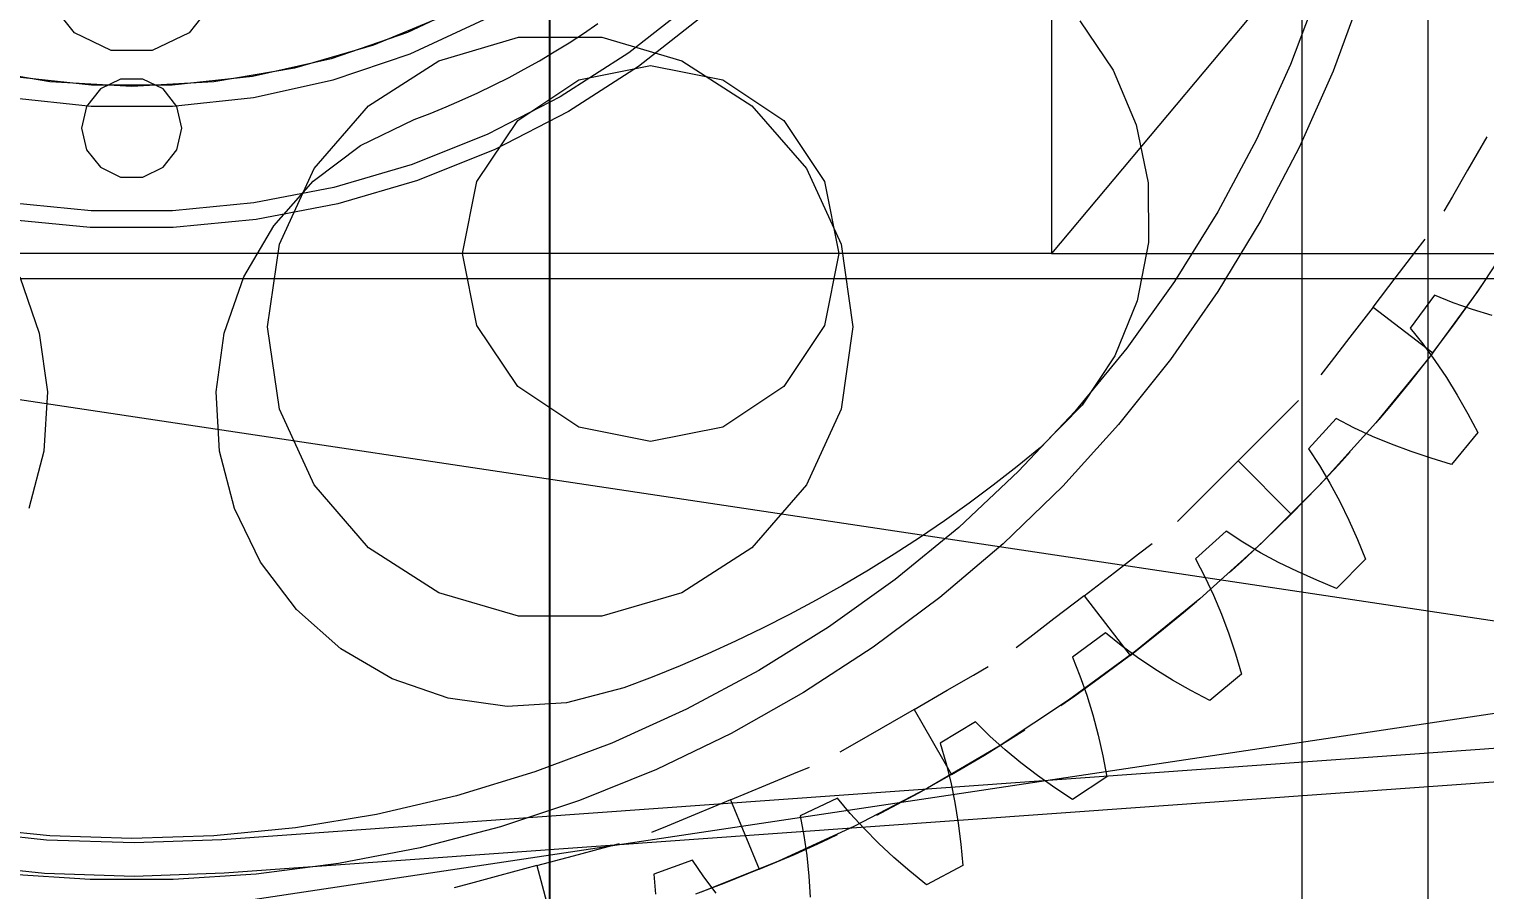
# Model space of a CAD drawing. Header units: millimetres. Extents: x -191664 to 191490, y -197311 to 10263.
# Drawn here: x 750.4 to 1098.7, y -103842.3 to -103636.3 of the extents above; entities that cross this region are included whole.
import ezdxf

# ---------------------------------------------------------------- set-up
doc = ezdxf.new("R2010")
doc.units = ezdxf.units.MM
for name, color, linetype, lineweight in [('COTAS_P', 1, 'Continuous', 0), ('COTAS_R', 1, 'Continuous', 0), ('DET_briquetadora_lateral', 7, 'Continuous', 0), ('R15_COTAS_TRANSPORTE_P', 1, 'Continuous', 0)]:
    doc.layers.add(name, color=color, linetype=linetype, lineweight=lineweight)
doc.dimstyles.new('PLANTA_20', dxfattribs={"dimtxt": 50, "dimasz": 30, "dimexe": 30, "dimexo": 16, "dimgap": 20, "dimtad": 1, "dimtih": 1, "dimtoh": 1, "dimdec": 1, "dimzin": 0, "dimdsep": 46, "dimcen": 0.09, "dimadec": 0, "dimazin": 0, "dimtfac": 1, "dimtdec": 4, "dimtofl": 0, "dimtmove": 0, "dimatfit": 3, "dimfxl": 1, "dimtolj": 1, "dimtzin": 0, "dimarcsym": 0})

# ---------------------------------------------------------------- blocks, each defined once
blk = doc.blocks.new('*D77')
at = {"layer": 'COTAS_R', "color": 0, "lineweight": -2, "transparency": 16777216}
for p, q in [((91, -102532.75), (1205, -102532.75)), ((1175, -105170), (1175, -102562.75)), ((91, -105200), (1205, -105200))]:
    blk.add_line(p, q, dxfattribs=at)
at = {"layer": 'COTAS_R', "color": 0, "transparency": 16777216}
for points in [[(1170, -102562.75), (1180, -102562.75), (1175, -102532.75)], [(1170, -105170), (1180, -105170), (1175, -105200)]]:
    blk.add_solid(points, dxfattribs=at)
at = {"layer": 'Defpoints', "color": 0, "transparency": 16777216}
for p in [(75, -102532.75), (1175, -102532.75), (75, -105200)]:
    blk.add_point(p, dxfattribs=at)
blk = doc.blocks.new('*D78')
at = {"layer": 'COTAS_P', "color": 0, "lineweight": -2, "transparency": 16777216}
for p, q in [((1159, -102532.75), (845, -102532.75)), ((875, -105170), (875, -102562.75)), ((1159, -105200), (845, -105200))]:
    blk.add_line(p, q, dxfattribs=at)
at = {"layer": 'COTAS_P', "color": 0, "transparency": 16777216}
for points in [[(870, -102562.75), (880, -102562.75), (875, -102532.75)], [(870, -105170), (880, -105170), (875, -105200)]]:
    blk.add_solid(points, dxfattribs=at)
at = {"layer": 'Defpoints', "color": 0, "transparency": 16777216}
for p in [(875, -102532.75), (1175, -102532.75), (1175, -105200)]:
    blk.add_point(p, dxfattribs=at)
blk = doc.blocks.new('*D131')
at = {"layer": 'Defpoints', "color": 0, "transparency": 16777216}
for p in [(1100, -183968.15), (1139.8, -184162.66), (1104.62, -184212), (1304.62, -184212), (1304.62, -184212)]:
    blk.add_point(p, dxfattribs=at)
at = {"layer": 'R15_COTAS_TRANSPORTE_P', "color": 0, "lineweight": -2, "transparency": 16777216}
blk.add_arc((1304.62, -184212), 172.05, 140.0034, 169.9966, dxfattribs=at)
at = {"layer": 'R15_COTAS_TRANSPORTE_P', "color": 0, "transparency": 16777216}
for points in [[(1169.28, -184097.88), (1176.35, -184104.95), (1194.03, -184080.2)], [(1140.17, -184182.55), (1130.2, -184181.68), (1132.57, -184212)]]:
    blk.add_solid(points, dxfattribs=at)
blk = doc.blocks.new('*D133')
at = {"layer": 'Defpoints', "color": 0, "transparency": 16777216}
for p in [(439.69, -194147.98), (217.89, -194406.09), (-500, -194490), (-500, -194490), (500, -194490)]:
    blk.add_point(p, dxfattribs=at)
at = {"layer": 'R15_COTAS_TRANSPORTE_P', "color": 0, "lineweight": -2, "transparency": 16777216}
blk.add_arc((-500, -194490), 722.77, 2.37834, 17.62166, dxfattribs=at)
at = {"layer": 'R15_COTAS_TRANSPORTE_P', "color": 0, "transparency": 16777216}
for points in [[(184.12, -194272.81), (193.59, -194269.58), (179.18, -194242.8)], [(227.15, -194459.9), (217.15, -194460.11), (222.77, -194490)]]:
    blk.add_solid(points, dxfattribs=at)

msp = doc.modelspace()

# ---------------------------------------------------------------- linework, layer by layer
at = {"layer": 'DET_briquetadora_lateral', "color": 9, "true_color": 0xb9c3c2}
for p, q in [((995, -103260), (995, -103690)), ((1355, -103260), (995, -103690)), ((1059.08, -103626.43), (1052.16, -103644.81)), ((1069.21, -103627.68), (1062.34, -103646.33)), ((761.28, -103637.2), (755.18, -103629.55)), ((794.82, -103629.55), (788.72, -103637.2)), ((909.25, -103629.93), (893.91, -103641.99)), ((841.62, -103642.22), (859.31, -103634.03)), ((883.06, -103637.32), (886.49, -103634.99)), ((911.87, -103632.95), (896.23, -103645.25)), ((1001.76, -103634.34), (1009.74, -103646.11)), ((770.1, -103641.45), (761.28, -103637.2)), ((788.72, -103637.2), (779.9, -103641.45)), ((848.42, -103643.86), (867.54, -103638.25)), ((867.54, -103638.25), (887.46, -103638.25)), ((876.07, -103641.77), (879.59, -103639.58)), ((879.59, -103639.58), (883.06, -103637.32)), ((887.46, -103638.25), (906.58, -103643.86)), ((779.9, -103641.45), (770.1, -103641.45)), ((823.16, -103648.44), (841.62, -103642.22)), ((872.5, -103643.87), (876.07, -103641.77)), ((893.91, -103641.99), (877.5, -103652.54)), ((831.66, -103654.63), (848.42, -103643.86)), ((865.24, -103647.86), (868.89, -103645.91)), ((868.89, -103645.91), (872.5, -103643.87)), ((896.23, -103645.25), (879.5, -103656)), ((881.9, -103648.42), (899.12, -103644.99)), ((899.12, -103644.99), (916.35, -103648.42)), ((906.58, -103643.86), (923.34, -103654.63)), ((1009.74, -103646.11), (1015.26, -103659.21)), ((1052.16, -103644.81), (1044.06, -103662.69)), ((1062.34, -103646.33), (1054.3, -103664.5)), ((772.33, -103648.3), (767.52, -103650.62)), ((777.67, -103648.3), (772.33, -103648.3)), ((782.48, -103650.62), (777.67, -103648.3)), ((804.12, -103652.63), (823.16, -103648.44)), ((857.81, -103651.54), (861.54, -103649.74)), ((861.54, -103649.74), (865.24, -103647.86)), ((867.31, -103658.17), (881.9, -103648.42)), ((916.35, -103648.42), (930.94, -103658.17)), ((745.88, -103652.63), (765.26, -103654.74)), ((767.52, -103650.62), (764.19, -103654.79)), ((785.81, -103654.79), (782.48, -103650.62)), ((784.74, -103654.74), (804.12, -103652.63)), ((850.24, -103654.9), (854.04, -103653.26)), ((854.04, -103653.26), (857.81, -103651.54)), ((877.5, -103652.54), (860.16, -103661.47)), ((764.19, -103654.79), (763, -103660)), ((765.26, -103654.74), (784.74, -103654.74)), ((787, -103660), (785.81, -103654.79)), ((818.61, -103669.69), (831.66, -103654.63)), ((842.52, -103657.94), (846.4, -103656.46)), ((846.4, -103656.46), (850.24, -103654.9)), ((879.5, -103656), (861.82, -103665.11)), ((923.34, -103654.63), (936.39, -103669.69)), ((763, -103660), (764.19, -103665.21)), ((785.81, -103665.21), (787, -103660)), ((829.74, -103664.14), (842.52, -103657.94)), ((857.55, -103672.77), (867.31, -103658.17)), ((930.94, -103658.17), (940.7, -103672.77)), ((1015.26, -103659.21), (1018.12, -103673.13)), ((860.16, -103661.47), (842.05, -103668.73)), ((1044.06, -103662.69), (1034.81, -103680)), ((1099.11, -103662.12), (1094.55, -103670.02)), ((764.19, -103665.21), (767.52, -103669.38)), ((782.48, -103669.38), (785.81, -103665.21)), ((818.41, -103672.72), (829.74, -103664.14)), ((861.82, -103665.11), (843.36, -103672.51)), ((1054.3, -103664.5), (1045.11, -103682.12)), ((767.52, -103669.38), (772.33, -103671.7)), ((777.67, -103671.7), (782.48, -103669.38)), ((810.34, -103687.81), (818.61, -103669.69)), ((842.05, -103668.73), (823.33, -103674.22)), ((936.39, -103669.69), (944.66, -103687.81)), ((1094.55, -103670.02), (1090.9, -103676.34)), ((772.33, -103671.7), (777.67, -103671.7)), ((823.33, -103674.22), (804.17, -103677.91)), ((808.97, -103683.35), (818.41, -103672.72)), ((843.36, -103672.51), (824.27, -103678.11)), ((854.12, -103689.99), (857.55, -103672.77)), ((940.7, -103672.77), (944.12, -103689.99)), ((1018.12, -103673.13), (1018.21, -103687.34)), ((765.25, -103679.77), (745.83, -103677.91)), ((804.17, -103677.91), (784.75, -103679.77)), ((1090.9, -103676.34), (1088.87, -103679.86)), ((784.75, -103679.77), (765.25, -103679.77)), ((824.27, -103678.11), (804.74, -103681.87)), ((1034.81, -103680), (1024.44, -103696.67)), ((765.06, -103683.76), (745.26, -103681.87)), ((784.94, -103683.76), (765.06, -103683.76)), ((804.74, -103681.87), (784.94, -103683.76)), ((801.78, -103695.61), (808.97, -103683.35)), ((1045.11, -103682.12), (1034.81, -103699.12)), ((1107.88, -103682.49), (1096.94, -103699.08)), ((807.5, -103707.54), (810.34, -103687.81)), ((944.66, -103687.81), (947.5, -103707.54)), ((1018.21, -103687.34), (1015.53, -103701.3)), ((1081.91, -103689.8), (1084.38, -103686.59)), ((995, -103690), (555, -103690)), ((857.55, -103707.21), (854.12, -103689.99)), ((944.12, -103689.99), (940.7, -103707.21)), ((995, -103690), (1355, -103690)), ((1077.46, -103695.6), (1081.91, -103689.8)), ((555, -103696), (1795, -103696)), ((555, -103696), (1781.67, -103880)), ((1795, -103696), (568.33, -103880)), ((748.22, -103695.61), (752.87, -103709.04)), ((797.13, -103709.04), (801.78, -103695.61)), ((1024.44, -103696.67), (1013.01, -103712.63)), ((1071.91, -103702.83), (1077.46, -103695.6)), ((1095.91, -103700.55), (1098.23, -103697.22)), ((1015.53, -103701.3), (1010.17, -103714.46)), ((1034.81, -103699.12), (1023.44, -103715.41)), ((1086.64, -103700), (1080.77, -103707.91)), ((1096.94, -103699.08), (1085.18, -103715.1)), ((1091.11, -103701.82), (1086.64, -103700)), ((1095.71, -103703.44), (1091.11, -103701.82)), ((1091.66, -103706.49), (1095.91, -103700.55)), ((1071.91, -103702.83), (1066.37, -103710.06)), ((1071.91, -103702.83), (1086.19, -103713.79)), ((1100.43, -103704.88), (1095.71, -103703.44)), ((752.87, -103709.04), (754.82, -103723.12)), ((795.18, -103723.12), (797.13, -103709.04)), ((810.34, -103727.26), (807.5, -103707.54)), ((867.31, -103721.81), (857.55, -103707.21)), ((940.7, -103707.21), (930.94, -103721.81)), ((947.5, -103707.54), (944.66, -103727.26)), ((1080.77, -103707.91), (1083.81, -103711.65)), ((1086.19, -103713.79), (1091.66, -103706.49)), ((1013.01, -103712.63), (1000.55, -103727.8)), ((1066.37, -103710.06), (1061.92, -103715.85)), ((1083.81, -103711.65), (1086.7, -103715.59)), ((1010.17, -103714.46), (1002.35, -103726.33)), ((1023.44, -103715.41), (1011.05, -103730.95)), ((1061.92, -103715.85), (1059.45, -103719.07)), ((1085.18, -103715.1), (1072.62, -103730.5)), ((1086.19, -103713.79), (1080.56, -103720.95)), ((1086.7, -103715.59), (1089.45, -103719.69)), ((1089.45, -103719.69), (1092.08, -103723.94)), ((754.82, -103723.12), (753.98, -103737.3)), ((796.02, -103737.3), (795.18, -103723.12)), ((881.9, -103731.57), (867.31, -103721.81)), ((930.94, -103721.81), (916.35, -103731.57)), ((1080.56, -103720.95), (1075.93, -103726.6)), ((1002.35, -103726.33), (992.36, -103736.44)), ((1051.24, -103728.03), (1054.11, -103725.16)), ((1075.93, -103726.6), (1073.31, -103729.7)), ((1092.08, -103723.94), (1094.58, -103728.34)), ((818.61, -103745.38), (810.34, -103727.26)), ((944.66, -103727.26), (936.39, -103745.38)), ((1000.55, -103727.8), (987.13, -103742.13)), ((1046.08, -103733.19), (1051.24, -103728.03)), ((1063.09, -103729.46), (1056.47, -103736.76)), ((1067.35, -103731.71), (1063.09, -103729.46)), ((1094.58, -103728.34), (1096.97, -103732.86)), ((899.12, -103734.99), (881.9, -103731.57)), ((916.35, -103731.57), (899.12, -103734.99)), ((1011.05, -103730.95), (997.69, -103745.66)), ((1039.63, -103739.63), (1046.08, -103733.19)), ((1072.62, -103730.5), (1059.3, -103745.25)), ((1071.78, -103733.77), (1067.35, -103731.71)), ((1096.97, -103732.86), (1090.72, -103740.48)), ((992.36, -103736.44), (986.76, -103741)), ((1056.47, -103736.76), (1059.13, -103740.78)), ((1076.34, -103735.67), (1071.78, -103733.77)), ((1081.02, -103737.42), (1076.34, -103735.67)), ((753.98, -103737.3), (750.39, -103751.06)), ((799.61, -103751.06), (796.02, -103737.3)), ((1039.63, -103739.63), (1033.19, -103746.08)), ((1039.63, -103739.63), (1052.36, -103752.36)), ((1058.73, -103745.84), (1063.73, -103740.51)), ((1063.73, -103740.51), (1066.46, -103737.51)), ((1085.81, -103739.02), (1081.02, -103737.42)), ((1090.72, -103740.48), (1085.81, -103739.02)), ((987.13, -103742.13), (972.8, -103755.55)), ((986.76, -103741), (981.06, -103745.44)), ((1059.13, -103740.78), (1061.62, -103744.98)), ((831.66, -103760.44), (818.61, -103745.38)), ((936.39, -103745.38), (923.34, -103760.44)), ((981.06, -103745.44), (975.27, -103749.76)), ((997.69, -103745.66), (983.41, -103759.49)), ((1033.19, -103746.08), (1028.03, -103751.24)), ((1059.3, -103745.25), (1045.25, -103759.3)), ((1052.36, -103752.36), (1058.73, -103745.84)), ((1061.62, -103744.98), (1063.95, -103749.33)), ((805.82, -103763.84), (799.61, -103751.06)), ((975.27, -103749.76), (969.38, -103753.95)), ((1063.95, -103749.33), (1066.15, -103753.82)), ((969.38, -103753.95), (963.41, -103758.02)), ((1028.03, -103751.24), (1025.16, -103754.11)), ((1052.36, -103752.36), (1045.84, -103758.73)), ((1066.15, -103753.82), (1068.21, -103758.44)), ((963.41, -103758.02), (957.36, -103761.96)), ((972.8, -103755.55), (957.63, -103768.01)), ((1036.76, -103756.47), (1029.46, -103763.09)), ((1040.78, -103759.13), (1036.76, -103756.47)), ((848.42, -103771.21), (831.66, -103760.44)), ((923.34, -103760.44), (906.58, -103771.21)), ((983.41, -103759.49), (968.28, -103772.37)), ((1015.85, -103761.92), (1019.07, -103759.45)), ((1045.25, -103759.3), (1030.5, -103772.62)), ((1045.84, -103758.73), (1040.51, -103763.73)), ((1044.98, -103761.62), (1040.78, -103759.13)), ((1068.21, -103758.44), (1070.15, -103763.17)), ((814.4, -103775.17), (805.82, -103763.84)), ((957.36, -103761.96), (951.22, -103765.77)), ((1010.06, -103766.37), (1015.85, -103761.92)), ((1029.46, -103763.09), (1031.71, -103767.35)), ((1040.51, -103763.73), (1037.51, -103766.46)), ((1049.33, -103763.95), (1044.98, -103761.62)), ((1053.82, -103766.15), (1049.33, -103763.95)), ((1070.15, -103763.17), (1063.17, -103770.15)), ((957.63, -103768.01), (941.67, -103779.44)), ((951.22, -103765.77), (945, -103769.45)), ((1002.83, -103771.91), (1010.06, -103766.37)), ((1031.71, -103767.35), (1033.77, -103771.78)), ((1058.44, -103768.21), (1053.82, -103766.15)), ((1063.17, -103770.15), (1058.44, -103768.21)), ((867.54, -103776.82), (848.42, -103771.21)), ((906.58, -103771.21), (887.46, -103776.82)), ((945, -103769.45), (938.71, -103772.99)), ((1002.83, -103771.91), (995.6, -103777.46)), ((1002.83, -103771.91), (1013.79, -103786.19)), ((1033.77, -103771.78), (1035.67, -103776.34)), ((825.02, -103784.61), (814.4, -103775.17)), ((938.71, -103772.99), (932.34, -103776.41)), ((968.28, -103772.37), (952.36, -103784.25)), ((1030.5, -103772.62), (1015.1, -103785.18)), ((1026.6, -103775.93), (1029.7, -103773.31)), ((887.46, -103776.82), (867.54, -103776.82)), ((932.34, -103776.41), (925.9, -103779.68)), ((995.6, -103777.46), (989.8, -103781.91)), ((1020.95, -103780.56), (1026.6, -103775.93)), ((1035.67, -103776.34), (1037.42, -103781.02)), ((925.9, -103779.68), (919.39, -103782.82)), ((941.67, -103779.44), (925, -103789.81)), ((989.8, -103781.91), (986.59, -103784.38)), ((1007.91, -103780.77), (1000, -103786.64)), ((1011.65, -103783.81), (1007.91, -103780.77)), ((1013.79, -103786.19), (1020.95, -103780.56)), ((1037.42, -103781.02), (1039.02, -103785.81)), ((837.29, -103791.8), (825.02, -103784.61)), ((912.81, -103785.82), (906.18, -103788.67)), ((919.39, -103782.82), (912.81, -103785.82)), ((952.36, -103784.25), (935.7, -103795.09)), ((1015.1, -103785.18), (999.08, -103796.94)), ((1015.59, -103786.7), (1011.65, -103783.81)), ((1039.02, -103785.81), (1040.48, -103790.72)), ((906.18, -103788.67), (899.48, -103791.39)), ((976.34, -103790.9), (979.86, -103788.87)), ((1000, -103786.64), (1001.82, -103791.11)), ((1013.79, -103786.19), (1006.49, -103791.66)), ((1019.69, -103789.45), (1015.59, -103786.7)), ((850.72, -103796.45), (837.29, -103791.8)), ((899.48, -103791.39), (892.73, -103793.97)), ((925, -103789.81), (907.69, -103799.06)), ((970.02, -103794.55), (976.34, -103790.9)), ((1006.49, -103791.66), (1000.55, -103795.92)), ((1001.82, -103791.11), (1003.44, -103795.71)), ((1023.94, -103792.08), (1019.69, -103789.45)), ((1028.34, -103794.58), (1023.94, -103792.08)), ((1040.48, -103790.72), (1032.86, -103796.97)), ((892.73, -103793.97), (878.98, -103797.56)), ((935.7, -103795.09), (918.39, -103804.85)), ((962.12, -103799.11), (970.02, -103794.55)), ((1000.55, -103795.92), (997.22, -103798.23)), ((1003.44, -103795.71), (1004.88, -103800.43)), ((1032.86, -103796.97), (1028.34, -103794.58)), ((864.79, -103798.4), (850.72, -103796.45)), ((878.98, -103797.56), (864.79, -103798.4)), ((907.69, -103799.06), (889.81, -103807.16)), ((962.12, -103799.11), (954.23, -103803.67)), ((962.12, -103799.11), (971.12, -103814.7)), ((999.08, -103796.94), (982.49, -103807.88)), ((976.82, -103802.13), (968.37, -103807.19)), ((980.25, -103805.52), (976.82, -103802.13)), ((1004.88, -103800.43), (1006.16, -103805.27)), ((918.39, -103804.85), (900.48, -103813.47)), ((954.23, -103803.67), (947.91, -103807.32)), ((978.96, -103810.05), (985.17, -103806.19)), ((983.88, -103808.78), (980.25, -103805.52)), ((985.17, -103806.19), (988.59, -103804)), ((1006.16, -103805.27), (1007.28, -103810.2)), ((889.81, -103807.16), (871.43, -103814.08)), ((947.91, -103807.32), (944.39, -103809.35)), ((982.49, -103807.88), (965.36, -103817.96)), ((968.37, -103807.19), (969.74, -103811.82)), ((971.12, -103814.7), (978.96, -103810.05)), ((987.69, -103811.92), (983.88, -103808.78)), ((1007.28, -103810.2), (1008.26, -103815.22)), ((900.48, -103813.47), (882.06, -103820.93)), ((933.39, -103814.48), (937.13, -103812.93)), ((969.74, -103811.82), (970.9, -103816.56)), ((991.67, -103814.95), (987.69, -103811.92)), ((871.43, -103814.08), (852.65, -103819.78)), ((926.64, -103817.28), (933.39, -103814.48)), ((971.12, -103814.7), (963.18, -103819.16)), ((970.9, -103816.56), (971.87, -103821.4)), ((995.79, -103817.87), (991.67, -103814.95)), ((1008.26, -103815.22), (1000.06, -103820.7)), ((852.65, -103819.78), (833.53, -103824.24)), ((918.22, -103820.76), (926.64, -103817.28)), ((943.78, -103820.34), (934.88, -103824.55)), ((946.86, -103824.05), (943.78, -103820.34)), ((965.36, -103817.96), (947.74, -103827.16)), ((963.18, -103819.16), (956.73, -103822.61)), ((1000.06, -103820.7), (995.79, -103817.87)), ((882.06, -103820.93), (863.2, -103827.19)), ((918.22, -103820.76), (909.8, -103824.25)), ((918.22, -103820.76), (925.11, -103837.39)), ((950.16, -103827.65), (946.86, -103824.05)), ((956.73, -103822.61), (953.13, -103824.47)), ((971.87, -103821.4), (972.67, -103826.33)), ((755.38, -103829.36), (735.84, -103827.43)), ((814.16, -103827.43), (794.62, -103829.36)), ((833.53, -103824.24), (814.16, -103827.43)), ((863.2, -103827.19), (843.98, -103832.23)), ((903.05, -103827.04), (899.3, -103828.6)), ((909.8, -103824.25), (903.05, -103827.04)), ((947.74, -103827.16), (929.69, -103835.46)), ((934.88, -103824.55), (935.79, -103829.28)), ((953.64, -103831.14), (950.16, -103827.65)), ((972.67, -103826.33), (973.31, -103831.35)), ((775, -103830), (755.38, -103829.36)), ((794.62, -103829.36), (775, -103830)), ((933.49, -103833.81), (940.14, -103830.79)), ((935.79, -103829.28), (936.48, -103834.11)), ((940.14, -103830.79), (943.82, -103829.06)), ((957.3, -103834.55), (953.64, -103831.14)), ((843.98, -103832.23), (824.48, -103836.03)), ((871.86, -103836.5), (880.66, -103834.14)), ((880.66, -103834.14), (887.72, -103832.25)), ((887.72, -103832.25), (891.64, -103831.2)), ((925.11, -103837.39), (933.49, -103833.81)), ((936.48, -103834.11), (936.97, -103839.03)), ((961.12, -103837.86), (957.3, -103834.55)), ((973.31, -103831.35), (973.79, -103836.44)), ((824.48, -103836.03), (804.77, -103838.57)), ((871.86, -103836.5), (863.06, -103838.86)), ((871.86, -103836.5), (876.52, -103853.88)), ((909.12, -103835.22), (899.84, -103838.54)), ((911.82, -103839.21), (909.12, -103835.22)), ((929.69, -103835.46), (911.23, -103842.83)), ((925.11, -103837.39), (916.65, -103840.78)), ((965.09, -103841.09), (961.12, -103837.86)), ((973.79, -103836.44), (965.09, -103841.09)), ((765.06, -103839.84), (745.23, -103838.57)), ((784.94, -103839.84), (765.06, -103839.84)), ((804.77, -103838.57), (784.94, -103839.84)), ((856, -103840.75), (852.09, -103841.8)), ((863.06, -103838.86), (856, -103840.75)), ((899.84, -103838.54), (900.29, -103843.34)), ((916.65, -103840.78), (909.81, -103843.36)), ((914.75, -103843.12), (911.82, -103839.21)), ((936.97, -103839.03), (937.28, -103844.02))]:
    msp.add_line(p, q, dxfattribs=at)
at = {"layer": 'DET_briquetadora_lateral', "color": 117, "true_color": 0x28865c}
for p, q in [((1055, -103885), (1055, -103550)), ((1085, -103550), (1085, -103885)), ((858.41, -103628.84), (840.95, -103637.1)), ((850.93, -103632.67), (832.8, -103640.18)), ((840.95, -103637.1), (822.69, -103643.38)), ((832.8, -103640.18), (813.94, -103645.61)), ((755.41, -103648.9), (736.06, -103645.61)), ((813.94, -103645.61), (794.59, -103648.9)), ((822.69, -103643.38), (803.85, -103647.61)), ((765.34, -103649.73), (746.15, -103647.61)), ((775, -103650), (755.41, -103648.9)), ((784.66, -103649.73), (765.34, -103649.73)), ((794.59, -103648.9), (775, -103650)), ((803.85, -103647.61), (784.66, -103649.73))]:
    msp.add_line(p, q, dxfattribs=at)
at = {"layer": 'DET_briquetadora_lateral', "color": 117, "true_color": 0x376c5b}
for p, q in [((796.55, -103830.23), (2553.66, -103704.09)), ((797.13, -103838.21), (2554.24, -103712.07)), ((733.77, -103828.16), (754.63, -103830.31)), ((754.63, -103830.31), (775.59, -103831)), ((775.59, -103831), (796.55, -103830.23)), ((732.67, -103836.09), (754.09, -103838.29)), ((754.09, -103838.29), (775.61, -103839)), ((775.61, -103839), (797.13, -103838.21))]:
    msp.add_line(p, q, dxfattribs=at)

# ---------------------------------------------------------------- dimensions: what is measured, and where the dimension line sits
at = {"layer": 'COTAS_P'}
dim = msp.add_aligned_dim(p1=(1175, -105200), p2=(1175, -102532.75), distance=300, text='<> P', dimstyle='PLANTA_20', dxfattribs=at)
dim.commit()
dim.dimension.update_dxf_attribs({"geometry": '*D78', "text_midpoint": (875, -103866.375)})
at = {"layer": 'COTAS_R'}
dim = msp.add_aligned_dim(p1=(75, -105200), p2=(75, -102532.75), distance=-1100, text='<> R', dimstyle='PLANTA_20', dxfattribs=at)
dim.commit()
dim.dimension.update_dxf_attribs({"geometry": '*D77', "text_midpoint": (1175, -103866.375)})
at = {"layer": 'R15_COTAS_TRANSPORTE_P'}
for base, line1, line2, picture, middle in [((217.89, -194406.09), ((-500, -194490), (500, -194490)), ((-500, -194490), (439.69, -194147.98)), '*D133', (191490.46, -33543.69)), ((1139.8, -184162.66), ((1304.62, -184212), (1104.62, -184212)), ((1304.62, -184212), (1100, -183968.15)), '*D131', (-166426.35, -78863.51))]:
    dim = msp.add_angular_dim_2l(base=base, line1=line1, line2=line2, dimstyle='PLANTA_20', dxfattribs=at)
    dim.commit()
    dim.dimension.update_dxf_attribs({"geometry": picture, "text_midpoint": middle})

doc.saveas('drawing.dxf')
